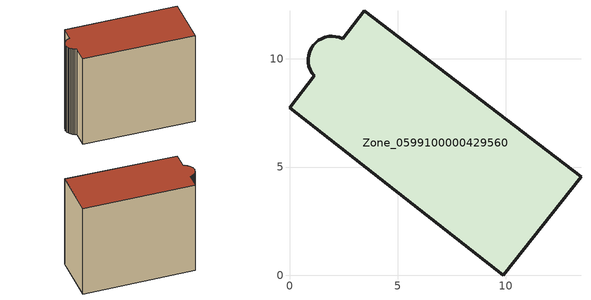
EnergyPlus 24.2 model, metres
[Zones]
Zone_0599100000429560
 floor ground (C_G): 0.87,9.83 0.86,10 0.88,10.17 0.93,10.33 1,10.48 1.09,10.63 1.21,10.75 1.34,10.86 1.48,10.95 1.64,11.01 1.81,11.04 1.98,11.05 2.14,11.04 2.31,11 2.46,10.93 3.46,12.22 13.49,4.56 9.89,0 0,7.75 1.14,9.22 1.04,9.36 0.96,9.51 0.9,9.66 z3.51
 wall outside (C_F): 2.46,10.93 2.31,11 2.14,11.04 1.98,11.05 1.81,11.04 1.64,11.01 1.48,10.95 1.34,10.86 1.21,10.75 1.09,10.63 1,10.48 0.93,10.33 0.88,10.17 0.86,10 0.87,9.83 0.9,9.66 0.96,9.51 1.04,9.36 1.14,9.22 0,7.75 9.89,0 13.49,4.56 3.46,12.22 2.46,10.93 z3.51:14.5
 roof outside (C_R): 9.89,0 13.49,4.56 3.46,12.22 2.46,10.93 2.31,11 2.14,11.04 1.98,11.05 1.81,11.04 1.64,11.01 1.48,10.95 1.34,10.86 1.21,10.75 1.09,10.63 1,10.48 0.93,10.33 0.88,10.17 0.86,10 0.87,9.83 0.9,9.66 0.96,9.51 1.04,9.36 1.14,9.22 0,7.75 z14.5
[BUILDING]
Pand.0599100000429560: North Axis=0; Terrain=City; Loads Convergence Tolerance Value=0.04; Temperature Convergence Tolerance Value=0.4; Solar Distribution=FullExterior; Maximum Number of Warmup Days=25; Minimum Number of Warmup Days=1
[Site:Location]
Rotterdam.The.Hague.AP_ZH_NLD Design_Conditions: Latitude=51.96; Longitude=4.45; Time Zone=1; Elevation=-4.5
[SITE:GROUNDTEMPERATURE:BUILDINGSURFACE]
18, 18, 18, 18, 18, 18, 18, 18, 18, 18, 18, 18
[MATERIAL] Thermal Absorptance=0.9; Solar Absorptance=0.7; Visible Absorptance=0.7
Name | Roughness | Thickness | Conductivity | Density | Specific Heat
G.TI.1946 | MediumSmooth | 0.15 | 1 | 540 | 1210
F.TI.1946 | Rough | 0.3 | 0.857143 | 1920 | 840
R.TI.1946 | MediumRough | 0.2 | 0.1 | 1500 | 1000
[CONSTRUCTION]
C_G: G.TI.1946
C_F: F.TI.1946
C_R: R.TI.1946
[ZONE]
Zone_0599100000429560: Type=1; Multiplier=1; Ceiling Height=Autocalculate; Volume=Autocalculate; Floor Area=autocalculate; Part of Total Floor Area=Yes
[ZONEINFILTRATION:DESIGNFLOWRATE]
Infil_Zone_0599100000429560: Zone or ZoneList or Space or SpaceList=Zone_0599100000429560; Schedule=AlwaysOn; Design Flow Rate Calculation Method=Flow/Area; Flow Rate per Floor Area=0.003; Constant Term Coefficient=1; Temperature Term Coefficient=0; Velocity Term Coefficient=0; Velocity Squared Term Coefficient=0
[HVACTEMPLATE:ZONE:IDEALLOADSAIRSYSTEM]
Zone_0599100000429560: Maximum Heating Supply Air Temperature=50; Minimum Cooling Supply Air Temperature=13; Maximum Heating Supply Air Humidity Ratio=0.0156; Minimum Cooling Supply Air Humidity Ratio=0.0077; Heating Limit=NoLimit; Cooling Limit=NoLimit; Dehumidification Control Type=ConstantSensibleHeatRatio; Cooling Sensible Heat Ratio=0.7; Dehumidification Setpoint=60; Humidification Control Type=None; Humidification Setpoint=30; Outdoor Air Method=None; Outdoor Air Flow Rate per Person=0.00944; Outdoor Air Flow Rate per Zone Floor Area=0; Outdoor Air Flow Rate per Zone=0; Demand Controlled Ventilation Type=None; Outdoor Air Economizer Type=NoEconomizer; Heat Recovery Type=None; Sensible Heat Recovery Effectiveness=0.7; Latent Heat Recovery Effectiveness=0.65
[ZONECONTROL:THERMOSTAT]
ThermostatControl_Zone_0599100000429560: Zone or ZoneList=Zone_0599100000429560; Control Type Schedule=DualSetpointControlType; Control 1=Thermostat_Zone_0599100000429560; Temperature Difference Between Cutout And Setpoint=0
[THERMOSTATSETPOINT:DUALSETPOINT]
Thermostat_Zone_0599100000429560: Heating Setpoint Temperature Schedule=HeatingSetpoint_Zone_0599100000429560; Cooling Setpoint Temperature Schedule=CoolingSetpoint_Zone_0599100000429560
[SCHEDULE:COMPACT]
HeatingSetpoint_Zone_0599100000429560: Through: 12/31, For: AllDays, Until: 24:00, 21
CoolingSetpoint_Zone_0599100000429560: Through: 12/31, For: AllDays, Until: 24:00, 24
DualSetpointControlType: Through: 12/31, For: AllDays, Until: 24:00, 4
AlwaysOn: Through: 12/31, For: AllDays, Until: 24:00, 1
